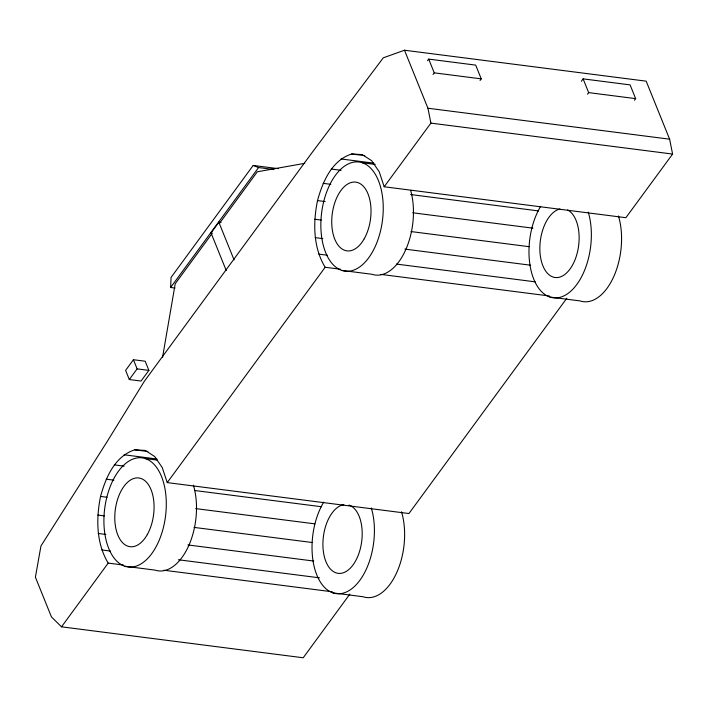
<?xml version="1.0" encoding="UTF-8"?>
<svg xmlns="http://www.w3.org/2000/svg" width="708" height="708" viewBox="0 0 708 708"><rect width="100%" height="100%" fill="white"/><g stroke="black" fill="none" stroke-linecap="round" stroke-linejoin="round"><path stroke-width="1.06" d="M175.009 288.05L170.628 287.483L171.088 277.386L253.181 165.442L278.377 168.672M123.511 565.064L108.2 563.099C96.146 543.169 96.058 518.645 100.545 496.423C105.696 477.723 114.687 456.297 134.715 449.828L145.228 450.412L154.68 456.51L162.247 467.563L167.238 482.599L408.932 513.539L566.842 298.21M340.459 269.226L325.149 267.27C313.086 247.331 312.998 222.808 317.494 200.585C322.644 181.885 331.636 160.468 351.664 153.99L362.177 154.583L371.629 160.672L379.196 171.725L384.187 186.762L625.881 217.71L672.6 154.061L669.618 139.184L646.183 81.172L404.489 50.224L383.302 57.808L312.325 152.229L144.246 381.435L107.616 440.845L40.958 545.948L35.4 577.206L51.436 616.898L61.516 626.828L303.201 657.776L349.894 594.047M162.53 357.46L175.239 283.704L212.373 233.065M170.628 287.483L258.579 167.557L273.916 169.513M221.029 222.516L218.843 222.232L211.028 232.897L226.241 270.544M219.542 223.294L257.323 171.77L304.732 163.344M133.423 359.717L125.608 370.381L129.307 379.541L141.051 381.046L148.875 370.381L145.175 361.222L133.423 359.717L137.122 368.877L129.307 379.541M427.526 60.702L428.694 59.1L475.688 65.118L481.245 78.862L480.068 80.464M433.075 74.446L434.243 72.844L428.694 59.1M61.516 626.828L108.2 563.099M167.238 482.599L325.149 267.27M581.348 81.27L583.109 78.871L630.102 84.889L635.651 98.633L634.483 100.226M587.49 94.217L588.658 92.615L583.109 78.871M384.187 186.762L430.906 123.112L427.933 108.236L404.489 50.224M434.243 72.844L481.245 78.862M588.658 92.615L635.651 98.633M427.933 108.236L669.618 139.184M430.906 123.112L672.6 154.061M351.664 153.99L364.788 155.672M341.044 158.964L373.851 163.159M362.292 162.751A55.02 30.656 -82.7 0 1 372.443 251.977A55.02 30.656 -82.7 0 1 321.397 235.021A55.02 30.656 -82.7 0 1 362.292 162.751L375.24 164.415M331.247 169.044L341.088 170.301M323.158 183.345L330.813 184.328M410.649 194.55L538.602 210.931M317.494 200.585L325.149 201.568M412.64 212.772L532.938 228.171M314.759 219.241L321.317 220.082M410.994 231.56L529.106 246.685M315.193 237.631L322.848 238.614M404.87 249.11L530.637 265.217M318.768 254.128L327.512 255.252M396.409 264.075L535.301 281.855M380.922 274.403L549.346 295.971M341.805 270.412L372.01 274.279A55.02 30.656 -82.7 0 0 405.33 250.614A55.02 30.656 -82.7 0 0 410.64 190.337M549.921 297.059L580.135 300.927A55.02 30.656 -82.7 0 0 613.686 276.748A55.02 30.656 -82.7 0 0 618.465 215.958M137.122 368.877L148.875 370.381M134.715 449.828L147.839 451.5M124.095 454.793L156.902 458.996M145.344 458.589A55.02 30.656 -82.7 0 1 155.494 547.815A55.02 30.656 -82.7 0 1 104.457 530.85A55.02 30.656 -82.7 0 1 145.344 458.589L157.211 460.111M114.298 464.882L124.139 466.138M106.209 479.183L113.864 480.157M194.797 490.52L321.653 506.76M100.545 496.423L107.103 497.264M195.691 508.601L314.892 523.867M97.81 515.07L104.368 515.911M194.045 527.398L312.157 542.514M98.244 533.469L105.899 534.443M187.921 544.948L313.688 561.046M101.819 549.966L110.563 551.09M178.372 559.763L319.45 577.825M163.982 570.241L332.397 591.8M124.856 566.25L155.061 570.117A55.02 30.656 -82.7 0 0 188.62 545.93A55.02 30.656 -82.7 0 0 193.39 485.148M332.972 592.897L363.186 596.764A55.02 30.656 -82.7 0 0 396.737 572.577A55.02 30.656 -82.7 0 0 401.516 511.795M253.181 165.442L258.579 167.557M218.843 222.232L234.065 259.889M349 505.087A34.639 19.302 -82.7 0 1 356.673 558.824A34.639 19.302 -82.7 0 1 324.22 556.187A34.639 19.302 -82.7 0 1 343.831 504.662M371.302 507.928A55.02 30.656 -82.7 0 1 358.876 581.595A55.02 30.656 -82.7 0 1 317.476 576.56A55.02 30.656 -82.7 0 1 323.715 502.131M567.586 209.94A34.639 19.302 -82.7 0 1 572.993 264.226A34.639 19.302 -82.7 0 1 541.169 260.358A34.639 19.302 -82.7 0 1 559.904 209.002M588.251 212.09A55.02 30.656 -82.7 0 1 575.825 285.767A55.02 30.656 -82.7 0 1 534.425 280.722A55.02 30.656 -82.7 0 1 540.664 206.302M147.273 534.62A34.639 19.302 -82.7 0 0 140.874 478.44A34.639 19.302 -82.7 0 0 115.13 523.938A34.639 19.302 -82.7 0 0 147.273 534.62M364.222 238.782A34.639 19.302 -82.7 0 0 357.823 182.602A34.639 19.302 -82.7 0 0 332.079 228.109A34.639 19.302 -82.7 0 0 364.222 238.782"/></g></svg>
